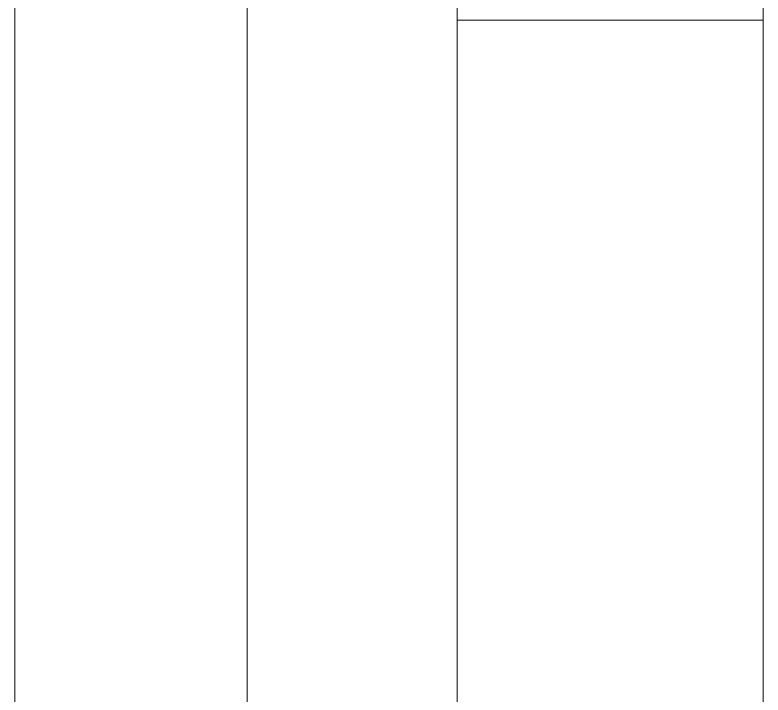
# Model space of a CAD drawing. Header units: millimetres. Extents: x 26027 to 581921, y 7230 to 233891.
# Drawn here: x 527042.8 to 527525.8, y 174741.3 to 175180.4 of the extents above; entities that cross this region are included whole.
import ezdxf

# ---------------------------------------------------------------- set-up
doc = ezdxf.new("R2010")
doc.units = ezdxf.units.MM
doc.header["$LTSCALE"] = 5
for name, color, linetype, lineweight in [('LOADING', 252, 'Continuous', 5), ('Medical Equipment and Furniture', 252, 'Continuous', 0), ('Walls', 252, 'Continuous', 5)]:
    doc.layers.add(name, color=color, linetype=linetype, lineweight=lineweight)

# ---------------------------------------------------------------- blocks, each defined once
blk = doc.blocks.new('GF21008-P')
at = {"layer": 'LOADING'}
for p, q in [((-0.77088, 0), (0.79062, 0)), ((0.01974, -0.1974), (0.01974, 0)), ((-0.7767, -0.1974), (0.79645, -0.1974))]:
    blk.add_line(p, q, dxfattribs=at)

msp = doc.modelspace()

# ---------------------------------------------------------------- linework, layer by layer
at = {"layer": 'Walls'}
for p, q in [((527042.82, 172870.27, 0), (527042.82, 186360.27, 0)), ((527192.82, 173610.27, 0), (527192.82, 177752.13, 0))]:
    msp.add_line(p, q, dxfattribs=at)

# ---------------------------------------------------------------- block references
at = {"layer": 'Medical Equipment and Furniture', "xscale": -1000, "yscale": 1000, "zscale": 1000, "rotation": 90.00000000000017}
msp.add_blockref('GF21008-P', (527328.41, 175196.65, 0), dxfattribs=at)

doc.saveas('drawing.dxf')
